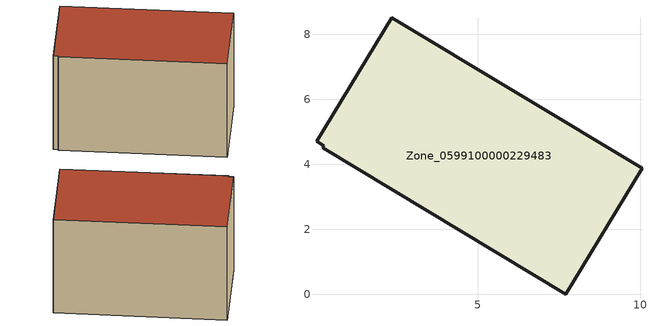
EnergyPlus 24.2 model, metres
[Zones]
Zone_0599100000229483
 floor ground (C_G): 0.04,4.71 2.35,8.52 10.05,3.88 7.71,0 0.22,4.51 0.26,4.58 z0
 wall outside (C_F): 10.05,3.88 2.35,8.52 0.04,4.71 0.26,4.58 0.22,4.51 7.71,0 10.05,3.88 z0:5.9
 roof outside (C_R): 2.35,8.52 0.04,4.71 0.26,4.58 0.22,4.51 7.71,0 10.05,3.88 z5.9
[BUILDING]
Pand.0599100000229483: North Axis=0; Terrain=City; Loads Convergence Tolerance Value=0.04; Temperature Convergence Tolerance Value=0.4; Solar Distribution=FullExterior; Maximum Number of Warmup Days=25; Minimum Number of Warmup Days=1
[Site:Location]
Rotterdam.The.Hague.AP_ZH_NLD Design_Conditions: Latitude=51.96; Longitude=4.45; Time Zone=1; Elevation=-4.5
[SITE:GROUNDTEMPERATURE:BUILDINGSURFACE]
18, 18, 18, 18, 18, 18, 18, 18, 18, 18, 18, 18
[MATERIAL] Thermal Absorptance=0.9; Solar Absorptance=0.7; Visible Absorptance=0.7
Name | Roughness | Thickness | Conductivity | Density | Specific Heat
G.TI.1946-1964 | MediumSmooth | 0.15 | 1 | 540 | 1210
F.TI.1946-1964 | Rough | 0.3 | 0.857143 | 1920 | 840
R.TI.1946-1964 | MediumRough | 0.2 | 0.277778 | 1500 | 1000
[CONSTRUCTION]
C_G: G.TI.1946-1964
C_F: F.TI.1946-1964
C_R: R.TI.1946-1964
[ZONE]
Zone_0599100000229483: Type=1; Multiplier=1; Ceiling Height=Autocalculate; Volume=Autocalculate; Floor Area=autocalculate; Part of Total Floor Area=Yes
[ZONEINFILTRATION:DESIGNFLOWRATE]
Infil_Zone_0599100000229483: Zone or ZoneList or Space or SpaceList=Zone_0599100000229483; Schedule=AlwaysOn; Design Flow Rate Calculation Method=Flow/Area; Flow Rate per Floor Area=0.003; Constant Term Coefficient=1; Temperature Term Coefficient=0; Velocity Term Coefficient=0; Velocity Squared Term Coefficient=0
[HVACTEMPLATE:ZONE:IDEALLOADSAIRSYSTEM]
Zone_0599100000229483: Maximum Heating Supply Air Temperature=50; Minimum Cooling Supply Air Temperature=13; Maximum Heating Supply Air Humidity Ratio=0.0156; Minimum Cooling Supply Air Humidity Ratio=0.0077; Heating Limit=NoLimit; Cooling Limit=NoLimit; Dehumidification Control Type=ConstantSensibleHeatRatio; Cooling Sensible Heat Ratio=0.7; Dehumidification Setpoint=60; Humidification Control Type=None; Humidification Setpoint=30; Outdoor Air Method=None; Outdoor Air Flow Rate per Person=0.00944; Outdoor Air Flow Rate per Zone Floor Area=0; Outdoor Air Flow Rate per Zone=0; Demand Controlled Ventilation Type=None; Outdoor Air Economizer Type=NoEconomizer; Heat Recovery Type=None; Sensible Heat Recovery Effectiveness=0.7; Latent Heat Recovery Effectiveness=0.65
[ZONECONTROL:THERMOSTAT]
ThermostatControl_Zone_0599100000229483: Zone or ZoneList=Zone_0599100000229483; Control Type Schedule=DualSetpointControlType; Control 1=Thermostat_Zone_0599100000229483; Temperature Difference Between Cutout And Setpoint=0
[THERMOSTATSETPOINT:DUALSETPOINT]
Thermostat_Zone_0599100000229483: Heating Setpoint Temperature Schedule=HeatingSetpoint_Zone_0599100000229483; Cooling Setpoint Temperature Schedule=CoolingSetpoint_Zone_0599100000229483
[SCHEDULE:COMPACT]
HeatingSetpoint_Zone_0599100000229483: Through: 12/31, For: AllDays, Until: 24:00, 21
CoolingSetpoint_Zone_0599100000229483: Through: 12/31, For: AllDays, Until: 24:00, 24
DualSetpointControlType: Through: 12/31, For: AllDays, Until: 24:00, 4
AlwaysOn: Through: 12/31, For: AllDays, Until: 24:00, 1
